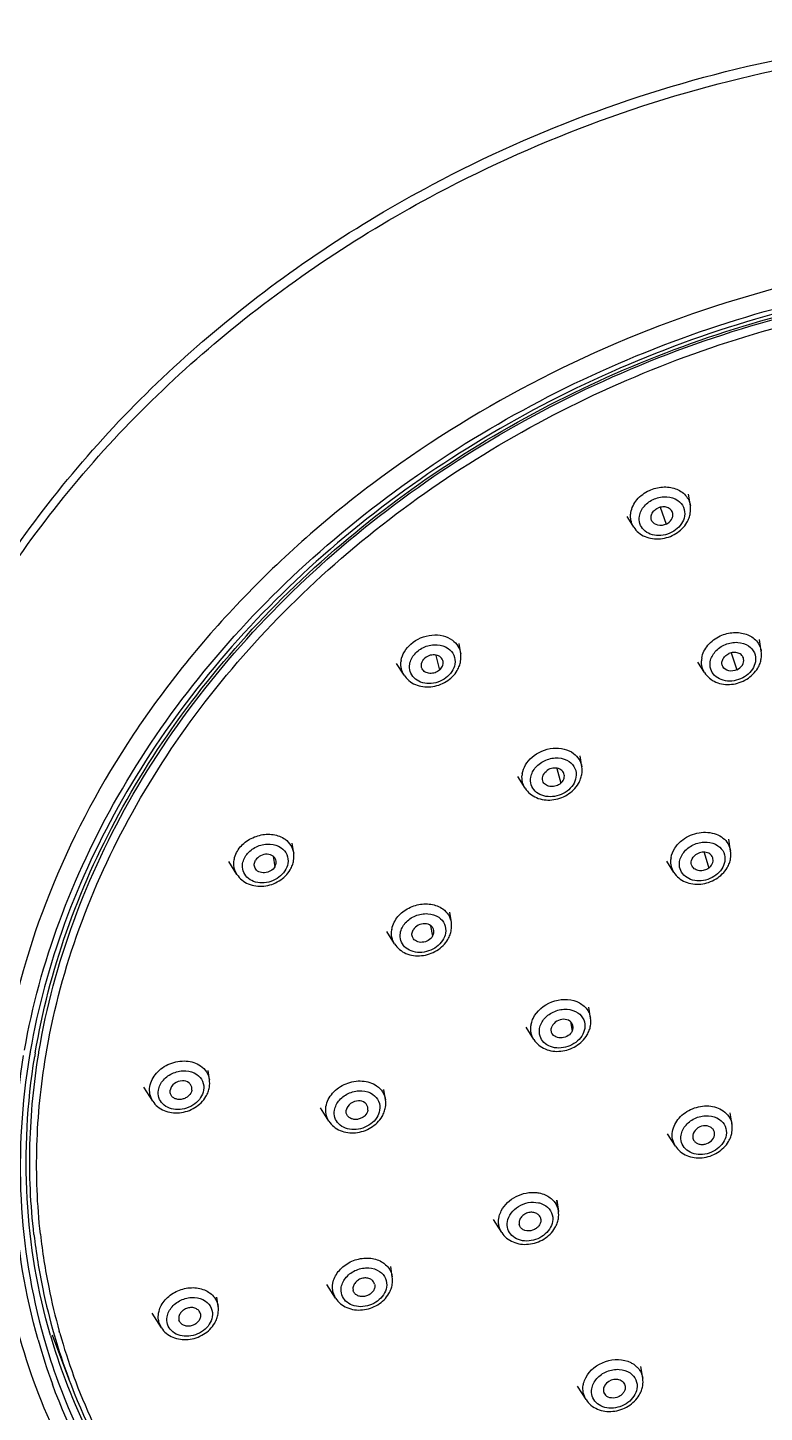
# Model space of a CAD drawing. Extents: x 11391 to 14551, y -233 to 2082.
# Drawn here: x 12435.5 to 12465.1, y 882.1 to 937.7 of the extents above; entities that cross this region are included whole.
import ezdxf

# ---------------------------------------------------------------- set-up
doc = ezdxf.new("R2010")
doc.units = 0
doc.header["$LTSCALE"] = 10
doc.header["$MEASUREMENT"] = 0
doc.layers.get('0').update_dxf_attribs({"linetype": 'CONTINUOUS'})

msp = doc.modelspace()

# ---------------------------------------------------------------- linework, layer by layer
at = {"color": 7, "linetype": 'Continuous'}
for p, q in [((12462.131, 918.498), (12462.06, 918.962)), ((12459.852, 917.64), (12459.585, 918.059)), ((12452.898, 912.551), (12452.834, 912.967)), ((12464.981, 912.648), (12464.907, 913.128)), ((12450.619, 911.693), (12450.321, 912.16)), ((12462.702, 911.79), (12462.43, 912.217)), ((12457.768, 908.001), (12457.699, 908.445)), ((12455.488, 907.144), (12455.192, 907.609)), ((12446.183, 904.538), (12446.123, 904.932)), ((12463.749, 904.619), (12463.675, 905.095)), ((12443.904, 903.681), (12443.57, 904.204)), ((12461.469, 903.761), (12461.179, 904.217)), ((12452.522, 901.742), (12452.457, 902.159)), ((12450.242, 900.884), (12449.922, 901.386)), ((12458.119, 897.901), (12458.05, 898.35)), ((12455.84, 897.043), (12455.524, 897.539)), ((12442.796, 895.427), (12442.739, 895.797)), ((12440.517, 894.569), (12440.158, 895.133)), ((12442.089, 895.008), (12442.09, 895.098)), ((12449.876, 894.623), (12449.813, 895.03)), ((12447.596, 893.765), (12447.256, 894.299)), ((12449.168, 894.204), (12449.169, 894.299)), ((12463.807, 893.62), (12463.733, 894.1)), ((12461.528, 892.762), (12461.215, 893.253)), ((12463.099, 893.201), (12463.097, 893.319)), ((12456.757, 890.589), (12456.827, 890.137)), ((12456.826, 890.144), (12456.758, 890.589)), ((12454.547, 889.286), (12454.212, 889.812)), ((12455.272, 889.542), (12455.246, 889.628)), ((12450.149, 887.505), (12450.086, 887.916)), ((12447.87, 886.647), (12447.515, 887.204)), ((12449.436, 887.214), (12449.442, 887.181)), ((12443.146, 886.315), (12443.088, 886.691)), ((12448.593, 886.907), (12448.575, 886.958)), ((12440.867, 885.457), (12440.493, 886.044)), ((12442.434, 886.024), (12442.44, 885.987)), ((12441.589, 885.722), (12441.572, 885.768)), ((12437.144, 883.409), (12436.483, 885.166)), ((12460.217, 883.426), (12460.144, 883.898)), ((12457.938, 882.569), (12457.591, 883.112)), ((12458.664, 882.824), (12458.721, 882.743))]:
    msp.add_line(p, q, dxfattribs=at)
at = {"color": 9, "linetype": 'Continuous'}
for p, q in [((12460.915, 918.435), (12461.152, 917.755)), ((12451.904, 912.481), (12452.048, 911.891)), ((12463.764, 912.584), (12464.002, 911.904)), ((12456.768, 907.934), (12456.918, 907.342)), ((12445.357, 904.409), (12445.428, 903.991)), ((12462.691, 904.564), (12462.869, 903.935)), ((12451.689, 901.616), (12451.766, 901.194)), ((12457.31, 897.764), (12457.38, 897.385)), ((12435.935, 896.501), (12435.943, 896.547)), ((12450.133, 887.583), (12450.149, 887.505)), ((12447.87, 886.647), (12447.769, 886.88)), ((12443.13, 886.394), (12443.146, 886.315)), ((12440.867, 885.457), (12440.766, 885.69)), ((12436.783, 885.235), (12436.762, 885.309)), ((12437.347, 883.5), (12437.338, 883.524))]:
    msp.add_line(p, q, dxfattribs=at)
at = {"color": 7, "linetype": 'Continuous'}
for centre, radius, start, end in [((12461.021, 918.399), 1.128, 329.4741, 339.948), ((12463.871, 912.549), 1.128, 329.4741, 339.948), ((12451.788, 912.452), 1.128, 329.4741, 339.948), ((12456.657, 907.903), 1.128, 329.4741, 339.948), ((12445.073, 904.44), 1.128, 329.4741, 339.948), ((12462.638, 904.52), 1.128, 329.4741, 339.948), ((12451.411, 901.643), 1.128, 329.4741, 339.948), ((12457.008, 897.802), 1.128, 329.4741, 339.948), ((12463.139, 891.957), 27.72, 170.5384, 170.8618), ((12441.686, 895.328), 1.128, 329.4741, 339.948), ((12448.765, 894.524), 1.128, 329.4741, 339.948), ((12462.697, 893.521), 1.128, 329.4741, 339.948), ((12455.716, 890.045), 1.128, 329.4741, 339.948), ((12449.038, 887.406), 1.128, 329.4741, 339.948), ((12442.036, 886.216), 1.128, 329.4741, 339.948), ((12459.689, 891.91), 24.244, 196.2118, 200.6186), ((12459.106, 883.328), 1.128, 329.4741, 339.948)]:
    msp.add_arc(centre, radius, start, end, dxfattribs=at)
at = {"color": 9, "linetype": 'Continuous'}
for centre, radius, start, end in [((12451.391, 912.13), 0.9, 170.5335, 174.2348), ((12463.469, 912.227), 0.894, 170.5221, 177.2991), ((12456.261, 907.58), 0.899, 170.533, 174.4322), ((12462.241, 904.198), 0.898, 170.5305, 175.1828), ((12451.02, 901.32), 0.904, 170.538, 171.6927), ((12456.617, 897.479), 0.905, 170.5372, 172.3208), ((12463.264, 891.781), 28.083, 170.193, 170.5383), ((12463.004, 893.497), 0.812, 8.6974, 11.8963), ((12460.273, 892.053), 24.695, 186.6278, 191.7458), ((12460.431, 891.924), 24.577, 186.3116, 191.3543), ((12460.021, 892), 24.437, 191.7461, 196.2076), ((12460.176, 891.873), 24.317, 191.3548, 195.6589), ((12459.719, 891.732), 24.753, 195.8522, 200.1788), ((12459.799, 891.762), 24.595, 195.8357, 200.1906), ((12459.838, 891.949), 24.247, 196.2115, 200.6217), ((12459.979, 891.818), 24.112, 195.8439, 200.1203), ((12459.373, 883.27), 0.864, 42.1274, 44.8946)]:
    msp.add_arc(centre, radius, start, end, dxfattribs=at)
at = {"color": 7, "linetype": 'Continuous'}
for points, knots in [([(12451.759, 931.407), (12456.005, 933.666), (12465.073, 936.988), (12477.009, 937.885), (12486.126, 936.489), (12492.442, 934.447), (12498.122, 931.45), (12501.422, 928.825), (12502.897, 927.388)], [0, 0, 0, 0, 0.264469, 0.52352, 0.648667, 0.7698, 0.88679, 1, 1, 1, 1]), ([(12428.81, 901.779), (12429.275, 904.757), (12431.11, 910.749), (12436.112, 918.917), (12443.091, 926.043), (12448.74, 929.802), (12451.759, 931.407)], [0, 0, 0, 0, 0.23338, 0.478659, 0.735227, 1, 1, 1, 1]), ([(12435.797, 896.514), (12436.071, 898.162), (12436.935, 901.471), (12439.067, 906.225), (12442.003, 910.739), (12446.94, 916.347), (12454.69, 922.144), (12465.49, 926.579), (12476.919, 928.194), (12486.265, 927.014), (12492.984, 924.538), (12497.448, 922.02), (12501.292, 918.873), (12503.401, 916.378), (12504.313, 915.061)], [0, 0, 0, 0, 0.057674, 0.11735, 0.179101, 0.242807, 0.374484, 0.50898, 0.641735, 0.768694, 0.829378, 0.887997, 0.94474, 1, 1, 1, 1]), ([(12460.586, 917.88), (12460.562, 917.922), (12460.538, 918.023), (12460.573, 918.178), (12460.674, 918.314), (12460.771, 918.379), (12460.824, 918.403)], [0, 0, 0, 0, 0.226144, 0.464498, 0.723865, 1, 1, 1, 1]), ([(12461.422, 918.192), (12461.412, 918.244), (12461.357, 918.349), (12461.203, 918.443), (12461.013, 918.464), (12460.885, 918.431), (12460.824, 918.403)], [0, 0, 0, 0, 0.223476, 0.462223, 0.723837, 1, 1, 1, 1]), ([(12459.852, 917.64), (12459.905, 917.557), (12460.041, 917.405), (12460.396, 917.192), (12460.943, 917.123), (12461.564, 917.333), (12461.885, 917.645), (12461.992, 917.826)], [0, 0, 0, 0, 0.118133, 0.23883, 0.488884, 0.747812, 1, 1, 1, 1]), ([(12461.152, 917.755), (12461.051, 917.709), (12460.832, 917.673), (12460.633, 917.797), (12460.586, 917.88)], [0, 0, 0, 0, 0.534585, 1, 1, 1, 1]), ([(12461.152, 917.755), (12461.239, 917.795), (12461.357, 917.891), (12461.429, 918.062), (12461.43, 918.151), (12461.422, 918.192)], [0, 0, 0, 0, 0.529047, 0.771812, 1, 1, 1, 1]), ([(12451.349, 911.942), (12451.332, 911.975), (12451.31, 912.049), (12451.324, 912.21), (12451.399, 912.318), (12451.461, 912.373)], [0, 0, 0, 0, 0.23406, 0.475127, 1, 1, 1, 1]), ([(12452.191, 912.232), (12452.18, 912.297), (12452.11, 912.427), (12451.903, 912.517), (12451.667, 912.502), (12451.522, 912.425), (12451.461, 912.373)], [0, 0, 0, 0, 0.220915, 0.461824, 0.72795, 1, 1, 1, 1]), ([(12452.048, 911.891), (12452.099, 911.935), (12452.179, 912.04), (12452.201, 912.173), (12452.191, 912.232)], [0, 0, 0, 0, 0.52555, 1, 1, 1, 1]), ([(12463.435, 912.03), (12463.412, 912.072), (12463.387, 912.173), (12463.423, 912.328), (12463.524, 912.464), (12463.621, 912.529), (12463.674, 912.553)], [0, 0, 0, 0, 0.226144, 0.464503, 0.723872, 1, 1, 1, 1]), ([(12464.272, 912.342), (12464.261, 912.395), (12464.206, 912.499), (12464.052, 912.592), (12463.862, 912.614), (12463.734, 912.581), (12463.674, 912.553)], [0, 0, 0, 0, 0.223699, 0.462239, 0.723855, 1, 1, 1, 1]), ([(12464.002, 911.904), (12464.089, 911.945), (12464.241, 912.064), (12464.289, 912.259), (12464.272, 912.342)], [0, 0, 0, 0, 0.533337, 1, 1, 1, 1]), ([(12450.619, 911.693), (12450.672, 911.61), (12450.808, 911.458), (12451.163, 911.245), (12451.71, 911.176), (12452.331, 911.386), (12452.652, 911.697), (12452.759, 911.879)], [0, 0, 0, 0, 0.118133, 0.23883, 0.488884, 0.747812, 1, 1, 1, 1]), ([(12452.048, 911.891), (12451.995, 911.845), (12451.869, 911.774), (12451.662, 911.746), (12451.468, 911.796), (12451.375, 911.89), (12451.349, 911.942)], [0, 0, 0, 0, 0.266984, 0.531583, 0.777705, 1, 1, 1, 1]), ([(12462.702, 911.79), (12462.755, 911.707), (12462.891, 911.555), (12463.246, 911.342), (12463.793, 911.273), (12464.414, 911.483), (12464.735, 911.794), (12464.842, 911.976)], [0, 0, 0, 0, 0.118133, 0.23883, 0.488884, 0.747812, 1, 1, 1, 1]), ([(12464.002, 911.904), (12463.901, 911.858), (12463.682, 911.823), (12463.483, 911.946), (12463.435, 912.03)], [0, 0, 0, 0, 0.534601, 1, 1, 1, 1]), ([(12456.219, 907.391), (12456.202, 907.425), (12456.18, 907.499), (12456.193, 907.66), (12456.268, 907.768), (12456.331, 907.823)], [0, 0, 0, 0, 0.234112, 0.475138, 1, 1, 1, 1]), ([(12457.06, 907.686), (12457.05, 907.75), (12456.977, 907.878), (12456.771, 907.968), (12456.536, 907.953), (12456.391, 907.876), (12456.331, 907.823)], [0, 0, 0, 0, 0.220738, 0.461709, 0.728132, 1, 1, 1, 1]), ([(12456.918, 907.342), (12456.969, 907.386), (12457.051, 907.491), (12457.07, 907.626), (12457.06, 907.686)], [0, 0, 0, 0, 0.525564, 1, 1, 1, 1]), ([(12455.488, 907.144), (12455.542, 907.06), (12455.677, 906.909), (12456.033, 906.696), (12456.58, 906.626), (12457.2, 906.836), (12457.522, 907.148), (12457.629, 907.33)], [0, 0, 0, 0, 0.118133, 0.23883, 0.488884, 0.747812, 1, 1, 1, 1]), ([(12456.918, 907.342), (12456.865, 907.295), (12456.739, 907.224), (12456.532, 907.197), (12456.339, 907.246), (12456.246, 907.339), (12456.219, 907.391)], [0, 0, 0, 0, 0.266897, 0.531462, 0.777647, 1, 1, 1, 1]), ([(12445.476, 904.216), (12445.471, 904.254), (12445.445, 904.329), (12445.334, 904.451), (12445.112, 904.518), (12444.843, 904.453), (12444.698, 904.325), (12444.652, 904.247)], [0, 0, 0, 0, 0.110421, 0.223692, 0.468998, 0.738584, 1, 1, 1, 1]), ([(12462.201, 904.006), (12462.183, 904.041), (12462.159, 904.122), (12462.179, 904.297), (12462.269, 904.41), (12462.341, 904.465)], [0, 0, 0, 0, 0.232691, 0.473128, 1, 1, 1, 1]), ([(12463.04, 904.307), (12463.029, 904.368), (12462.961, 904.49), (12462.768, 904.581), (12462.544, 904.576), (12462.403, 904.51), (12462.341, 904.465)], [0, 0, 0, 0, 0.221228, 0.461409, 0.726624, 1, 1, 1, 1]), ([(12443.904, 903.681), (12443.957, 903.597), (12444.093, 903.445), (12444.448, 903.233), (12444.995, 903.163), (12445.616, 903.373), (12445.937, 903.685), (12446.044, 903.867)], [0, 0, 0, 0, 0.118133, 0.23883, 0.488884, 0.747812, 1, 1, 1, 1]), ([(12444.63, 903.937), (12444.607, 903.983), (12444.587, 904.095), (12444.624, 904.2), (12444.652, 904.247)], [0, 0, 0, 0, 0.482901, 1, 1, 1, 1]), ([(12445.428, 903.991), (12445.387, 903.921), (12445.26, 903.803), (12445.02, 903.73), (12444.778, 903.762), (12444.661, 903.874), (12444.63, 903.937)], [0, 0, 0, 0, 0.257502, 0.525438, 0.776328, 1, 1, 1, 1]), ([(12445.428, 903.991), (12445.438, 904.009), (12445.472, 904.078), (12445.484, 904.16), (12445.476, 904.216)], [0, 0, 0, 0, 0.262289, 1, 1, 1, 1]), ([(12461.469, 903.761), (12461.522, 903.678), (12461.658, 903.526), (12462.014, 903.313), (12462.56, 903.244), (12463.181, 903.454), (12463.503, 903.765), (12463.61, 903.947)], [0, 0, 0, 0, 0.118133, 0.23883, 0.488884, 0.747812, 1, 1, 1, 1]), ([(12462.869, 903.935), (12462.816, 903.894), (12462.693, 903.834), (12462.495, 903.816), (12462.315, 903.869), (12462.227, 903.957), (12462.201, 904.006)], [0, 0, 0, 0, 0.268531, 0.532249, 0.777387, 1, 1, 1, 1]), ([(12462.869, 903.935), (12462.929, 903.98), (12463.028, 904.091), (12463.052, 904.241), (12463.04, 904.307)], [0, 0, 0, 0, 0.527966, 1, 1, 1, 1]), ([(12451.815, 901.424), (12451.809, 901.461), (12451.781, 901.535), (12451.67, 901.656), (12451.448, 901.721), (12451.18, 901.656), (12451.036, 901.528), (12450.99, 901.451)], [0, 0, 0, 0, 0.110487, 0.223672, 0.469411, 0.738979, 1, 1, 1, 1]), ([(12450.242, 900.884), (12450.295, 900.801), (12450.431, 900.649), (12450.787, 900.436), (12451.333, 900.367), (12451.954, 900.577), (12452.276, 900.888), (12452.383, 901.07)], [0, 0, 0, 0, 0.118133, 0.23883, 0.488884, 0.747812, 1, 1, 1, 1]), ([(12450.97, 901.138), (12450.946, 901.184), (12450.925, 901.296), (12450.962, 901.403), (12450.99, 901.451)], [0, 0, 0, 0, 0.482883, 1, 1, 1, 1]), ([(12451.766, 901.194), (12451.725, 901.125), (12451.599, 901.007), (12451.361, 900.933), (12451.119, 900.965), (12451.001, 901.075), (12450.97, 901.138)], [0, 0, 0, 0, 0.257331, 0.525146, 0.776179, 1, 1, 1, 1]), ([(12451.766, 901.194), (12451.777, 901.212), (12451.812, 901.283), (12451.824, 901.366), (12451.815, 901.424)], [0, 0, 0, 0, 0.263, 1, 1, 1, 1]), ([(12457.411, 897.586), (12457.405, 897.624), (12457.375, 897.701), (12457.256, 897.823), (12457.024, 897.882), (12456.751, 897.802), (12456.61, 897.661), (12456.571, 897.579)], [0, 0, 0, 0, 0.110576, 0.22426, 0.471948, 0.742232, 1, 1, 1, 1]), ([(12455.84, 897.043), (12455.893, 896.96), (12456.028, 896.808), (12456.384, 896.595), (12456.931, 896.526), (12457.551, 896.736), (12457.873, 897.048), (12457.98, 897.229)], [0, 0, 0, 0, 0.118133, 0.23883, 0.488884, 0.747812, 1, 1, 1, 1]), ([(12456.567, 897.295), (12456.546, 897.338), (12456.524, 897.437), (12456.549, 897.534), (12456.571, 897.579)], [0, 0, 0, 0, 0.486121, 1, 1, 1, 1]), ([(12457.38, 897.385), (12457.345, 897.311), (12457.222, 897.18), (12456.978, 897.093), (12456.727, 897.119), (12456.601, 897.231), (12456.567, 897.295)], [0, 0, 0, 0, 0.254234, 0.522632, 0.775372, 1, 1, 1, 1]), ([(12457.38, 897.385), (12457.388, 897.401), (12457.413, 897.465), (12457.42, 897.536), (12457.411, 897.586)], [0, 0, 0, 0, 0.26047, 1, 1, 1, 1]), ([(12436.409, 885.142), (12435.889, 886.93), (12435.254, 890.682), (12435.469, 894.478), (12435.771, 896.359)], [0, 0, 0, 0, 0.494191, 1, 1, 1, 1]), ([(12508.147, 896.355), (12507.841, 894.577), (12506.866, 891.012), (12504.441, 885.928), (12501.103, 881.154), (12495.521, 875.326), (12488.586, 870.704), (12480.882, 867.577), (12472.873, 865.529), (12464.635, 865.148), (12456.818, 866.579), (12451.439, 868.49), (12446.635, 871.204), (12442.543, 874.651), (12439.29, 878.736), (12437.742, 881.82), (12437.144, 883.409)], [0, 0, 0, 0, 0.058488, 0.119074, 0.181828, 0.24657, 0.380028, 0.44792, 0.515606, 0.647511, 0.711057, 0.772479, 0.831744, 0.889073, 0.944932, 1, 1, 1, 1]), ([(12441.24, 894.831), (12441.221, 894.871), (12441.209, 894.933), (12441.215, 894.993), (12441.217, 895.008)], [0, 0, 0, 0, 0.744258, 1, 1, 1, 1]), ([(12441.712, 895.382), (12441.598, 895.382), (12441.375, 895.309), (12441.235, 895.111), (12441.217, 895.008)], [0, 0, 0, 0, 0.521694, 1, 1, 1, 1]), ([(12442.089, 895.008), (12442.074, 894.921), (12441.995, 894.794), (12441.84, 894.689), (12441.701, 894.639), (12441.556, 894.627), (12441.421, 894.659), (12441.308, 894.725), (12441.257, 894.794), (12441.24, 894.831)], [0, 0, 0, 0, 0.242792, 0.376418, 0.512649, 0.645484, 0.771458, 0.888996, 1, 1, 1, 1]), ([(12442.09, 895.098), (12442.085, 895.138), (12442.059, 895.217), (12441.94, 895.346), (12441.802, 895.383), (12441.712, 895.382)], [0, 0, 0, 0, 0.235437, 0.475539, 1, 1, 1, 1]), ([(12440.517, 894.569), (12440.57, 894.486), (12440.706, 894.334), (12441.061, 894.121), (12441.608, 894.052), (12442.229, 894.262), (12442.55, 894.573), (12442.657, 894.755)], [0, 0, 0, 0, 0.118133, 0.23883, 0.488884, 0.747812, 1, 1, 1, 1]), ([(12448.795, 894.579), (12448.68, 894.579), (12448.456, 894.507), (12448.314, 894.308), (12448.297, 894.204)], [0, 0, 0, 0, 0.521627, 1, 1, 1, 1]), ([(12449.169, 894.299), (12449.164, 894.338), (12449.136, 894.416), (12449.019, 894.542), (12448.883, 894.579), (12448.795, 894.579)], [0, 0, 0, 0, 0.2351, 0.475284, 1, 1, 1, 1]), ([(12447.596, 893.765), (12447.649, 893.682), (12447.785, 893.53), (12448.141, 893.318), (12448.688, 893.248), (12449.308, 893.458), (12449.63, 893.77), (12449.737, 893.952)], [0, 0, 0, 0, 0.118133, 0.23883, 0.488884, 0.747812, 1, 1, 1, 1]), ([(12448.321, 894.024), (12448.301, 894.065), (12448.288, 894.128), (12448.294, 894.189), (12448.297, 894.204)], [0, 0, 0, 0, 0.744163, 1, 1, 1, 1]), ([(12449.168, 894.204), (12449.154, 894.118), (12449.075, 893.991), (12448.921, 893.887), (12448.783, 893.836), (12448.639, 893.823), (12448.504, 893.854), (12448.391, 893.92), (12448.338, 893.987), (12448.321, 894.024)], [0, 0, 0, 0, 0.242619, 0.376123, 0.512283, 0.645156, 0.771235, 0.888934, 1, 1, 1, 1]), ([(12463.097, 893.319), (12463.088, 893.36), (12463.05, 893.442), (12462.905, 893.563), (12462.644, 893.598), (12462.362, 893.475), (12462.243, 893.294), (12462.228, 893.201)], [0, 0, 0, 0, 0.111342, 0.227199, 0.48175, 0.753059, 1, 1, 1, 1]), ([(12461.528, 892.762), (12461.581, 892.679), (12461.717, 892.527), (12462.072, 892.314), (12462.619, 892.245), (12463.24, 892.455), (12463.561, 892.767), (12463.668, 892.948)], [0, 0, 0, 0, 0.118133, 0.23883, 0.488884, 0.747812, 1, 1, 1, 1]), ([(12462.228, 893.201), (12462.225, 893.184), (12462.219, 893.117), (12462.236, 893.047), (12462.261, 893.003)], [0, 0, 0, 0, 0.256348, 1, 1, 1, 1]), ([(12462.261, 893.003), (12462.28, 892.969), (12462.335, 892.905), (12462.449, 892.844), (12462.584, 892.82), (12462.772, 892.84), (12462.984, 892.949), (12463.085, 893.116), (12463.099, 893.201)], [0, 0, 0, 0, 0.111698, 0.230332, 0.357335, 0.490812, 0.757693, 1, 1, 1, 1]), ([(12456.12, 889.822), (12456.113, 889.869), (12456.075, 889.962), (12455.956, 890.061), (12455.799, 890.107), (12455.627, 890.095), (12455.464, 890.031), (12455.332, 889.922), (12455.25, 889.782), (12455.239, 889.677), (12455.246, 889.628)], [0, 0, 0, 0, 0.11131, 0.227318, 0.353214, 0.487993, 0.625996, 0.760035, 0.884809, 1, 1, 1, 1]), ([(12454.547, 889.286), (12454.6, 889.203), (12454.736, 889.051), (12455.091, 888.839), (12455.638, 888.769), (12456.259, 888.979), (12456.58, 889.291), (12456.687, 889.472)], [0, 0, 0, 0, 0.118133, 0.23883, 0.488884, 0.747812, 1, 1, 1, 1]), ([(12456.12, 889.822), (12456.126, 889.778), (12456.118, 889.682), (12456.049, 889.551), (12455.935, 889.444), (12455.748, 889.347), (12455.528, 889.34), (12455.351, 889.429), (12455.291, 889.503), (12455.272, 889.542)], [0, 0, 0, 0, 0.114084, 0.236881, 0.368525, 0.505406, 0.767358, 0.887399, 1, 1, 1, 1]), ([(12449.436, 887.214), (12449.424, 887.26), (12449.376, 887.349), (12449.246, 887.437), (12449.084, 887.47), (12448.912, 887.446), (12448.754, 887.371), (12448.632, 887.253), (12448.563, 887.109), (12448.563, 887.004), (12448.575, 886.958)], [0, 0, 0, 0, 0.111648, 0.229628, 0.357794, 0.493879, 0.631612, 0.763919, 0.886361, 1, 1, 1, 1]), ([(12449.443, 887.181), (12449.449, 887.136), (12449.44, 887.04), (12449.37, 886.909), (12449.255, 886.803), (12449.111, 886.729), (12448.952, 886.705), (12448.8, 886.725), (12448.671, 886.792), (12448.612, 886.867), (12448.593, 886.907)], [0, 0, 0, 0, 0.114024, 0.236523, 0.368059, 0.504368, 0.639566, 0.768472, 0.88789, 1, 1, 1, 1]), ([(12447.87, 886.647), (12447.923, 886.564), (12448.059, 886.412), (12448.414, 886.199), (12448.961, 886.13), (12449.582, 886.34), (12449.903, 886.651), (12450.01, 886.833)], [0, 0, 0, 0, 0.118133, 0.23883, 0.488884, 0.747812, 1, 1, 1, 1]), ([(12442.434, 886.024), (12442.422, 886.07), (12442.372, 886.159), (12442.243, 886.248), (12442.081, 886.279), (12441.909, 886.257), (12441.752, 886.181), (12441.629, 886.064), (12441.561, 885.919), (12441.56, 885.815), (12441.572, 885.768)], [0, 0, 0, 0, 0.111676, 0.229616, 0.357835, 0.493904, 0.631621, 0.763988, 0.886347, 1, 1, 1, 1]), ([(12442.441, 885.987), (12442.446, 885.942), (12442.436, 885.846), (12442.364, 885.715), (12442.248, 885.61), (12442.103, 885.538), (12441.944, 885.515), (12441.792, 885.537), (12441.664, 885.606), (12441.607, 885.681), (12441.588, 885.722)], [0, 0, 0, 0, 0.114272, 0.237085, 0.368884, 0.505234, 0.64032, 0.768931, 0.888052, 1, 1, 1, 1]), ([(12505.578, 885.985), (12500.732, 877.541), (12484.131, 864.456), (12463.022, 863.349), (12453.811, 866.504)], [0, 0, 0, 0, 0.5, 1, 1, 1, 1]), ([(12440.867, 885.457), (12440.92, 885.374), (12441.056, 885.222), (12441.411, 885.01), (12441.958, 884.94), (12442.579, 885.15), (12442.9, 885.462), (12443.007, 885.644)], [0, 0, 0, 0, 0.118133, 0.23883, 0.488884, 0.747812, 1, 1, 1, 1]), ([(12459.426, 883.272), (12459.381, 883.317), (12459.256, 883.383), (12458.979, 883.391), (12458.772, 883.269), (12458.696, 883.152)], [0, 0, 0, 0, 0.232357, 0.488444, 1, 1, 1, 1]), ([(12457.938, 882.569), (12457.991, 882.485), (12458.127, 882.333), (12458.482, 882.121), (12459.029, 882.051), (12459.649, 882.261), (12459.971, 882.573), (12460.078, 882.755)], [0, 0, 0, 0, 0.118133, 0.23883, 0.488884, 0.747812, 1, 1, 1, 1]), ([(12458.696, 883.152), (12458.663, 883.102), (12458.619, 882.992), (12458.639, 882.873), (12458.663, 882.823)], [0, 0, 0, 0, 0.518481, 1, 1, 1, 1]), ([(12459.509, 883.109), (12459.516, 883.069), (12459.511, 882.983), (12459.457, 882.862), (12459.365, 882.756), (12459.201, 882.654), (12458.966, 882.607), (12458.782, 882.682), (12458.721, 882.743)], [0, 0, 0, 0, 0.112557, 0.232817, 0.361203, 0.495556, 0.761663, 1, 1, 1, 1])]:
    msp.add_open_spline(points, degree=3, knots=knots, dxfattribs=at)
at = {"color": 9, "linetype": 'Continuous'}
for points, knots in [([(12451.954, 931.057), (12456.182, 933.297), (12465.201, 936.597), (12477.065, 937.513), (12486.127, 936.163), (12492.4, 934.172), (12498.042, 931.246), (12501.328, 928.679), (12502.797, 927.273)], [0, 0, 0, 0, 0.26505, 0.524518, 0.649712, 0.770722, 0.887374, 1, 1, 1, 1]), ([(12428.986, 901.773), (12429.476, 904.713), (12431.348, 910.63), (12436.362, 918.695), (12443.326, 925.742), (12448.95, 929.465), (12451.954, 931.057)], [0, 0, 0, 0, 0.23262, 0.477775, 0.734661, 1, 1, 1, 1]), ([(12509.455, 896.624), (12509.799, 898.691), (12510.033, 902.871), (12508.901, 909.007), (12506.323, 914.664), (12502.408, 919.603), (12497.327, 923.631), (12491.291, 926.602), (12484.536, 928.415), (12477.32, 929.015), (12469.909, 928.381), (12460.178, 925.943), (12451.155, 921.249), (12443.791, 914.71), (12439.367, 909.139), (12436.186, 903.078), (12434.954, 898.768), (12434.597, 896.623)], [0, 0, 0, 0, 0.057279, 0.113229, 0.168926, 0.225491, 0.283876, 0.344681, 0.408101, 0.473925, 0.541618, 0.610414, 0.747275, 0.814026, 0.878586, 0.940574, 1, 1, 1, 1]), ([(12435.366, 896.622), (12435.673, 898.38), (12436.639, 901.907), (12439.016, 906.946), (12442.278, 911.696), (12447.735, 917.53), (12456.234, 923.402), (12467.924, 927.558), (12480.07, 928.515), (12489.755, 926.473), (12496.463, 923.173), (12500.772, 920.007), (12504.311, 916.195), (12506.101, 913.269), (12506.828, 911.75)], [0, 0, 0, 0, 0.058256, 0.118591, 0.181072, 0.245532, 0.378538, 0.513692, 0.646024, 0.771485, 0.831227, 0.888946, 0.945009, 1, 1, 1, 1]), ([(12506.619, 911.625), (12505.897, 913.137), (12504.119, 916.048), (12500.603, 919.843), (12496.319, 922.994), (12489.649, 926.278), (12480.015, 928.31), (12467.935, 927.356), (12456.31, 923.217), (12447.862, 917.37), (12442.44, 911.563), (12439.203, 906.835), (12436.848, 901.821), (12435.894, 898.313), (12435.592, 896.564)], [0, 0, 0, 0, 0.054994, 0.111057, 0.168777, 0.228521, 0.353993, 0.486343, 0.621509, 0.754513, 0.818966, 0.881436, 0.941758, 1, 1, 1, 1]), ([(12436.217, 896.386), (12436.489, 898.019), (12437.343, 901.295), (12439.45, 906), (12442.351, 910.466), (12447.225, 916.012), (12454.876, 921.747), (12465.54, 926.141), (12476.832, 927.752), (12486.074, 926.601), (12492.728, 924.167), (12497.156, 921.684), (12500.977, 918.578), (12503.079, 916.112), (12503.988, 914.81)], [0, 0, 0, 0, 0.057753, 0.117461, 0.179204, 0.242865, 0.374388, 0.508704, 0.641328, 0.768271, 0.829003, 0.887713, 0.944583, 1, 1, 1, 1]), ([(12435.943, 896.547), (12436.241, 898.334), (12437.206, 901.923), (12439.632, 907.042), (12442.986, 911.853), (12448.613, 917.728), (12457.363, 923.547), (12465.418, 926.173), (12469.558, 926.912)], [0, 0, 0, 0, 0.113224, 0.230632, 0.352357, 0.478035, 0.737269, 1, 1, 1, 1]), ([(12459.737, 918.225), (12459.769, 918.412), (12459.96, 918.787), (12460.294, 919.028), (12460.484, 919.115)], [0, 0, 0, 0, 0.476488, 1, 1, 1, 1]), ([(12460.081, 918.079), (12460.105, 918.228), (12460.222, 918.448), (12460.462, 918.66), (12460.758, 918.821), (12461.17, 918.897), (12461.495, 918.8), (12461.622, 918.713)], [0, 0, 0, 0, 0.236328, 0.365273, 0.497999, 0.759832, 1, 1, 1, 1]), ([(12460.484, 919.115), (12460.65, 919.191), (12461.002, 919.283), (12461.366, 919.24), (12461.529, 919.182)], [0, 0, 0, 0, 0.513405, 1, 1, 1, 1]), ([(12461.529, 919.182), (12461.683, 919.127), (12461.964, 918.952), (12462.108, 918.649), (12462.131, 918.498)], [0, 0, 0, 0, 0.515749, 1, 1, 1, 1]), ([(12461.622, 918.713), (12461.722, 918.645), (12461.89, 918.452), (12461.915, 918.197), (12461.895, 918.079)], [0, 0, 0, 0, 0.50219, 1, 1, 1, 1]), ([(12459.74, 917.922), (12459.726, 917.996), (12459.721, 918.099), (12459.733, 918.2), (12459.737, 918.225)], [0, 0, 0, 0, 0.745899, 1, 1, 1, 1]), ([(12461.895, 918.079), (12461.878, 917.973), (12461.789, 917.76), (12461.545, 917.508), (12461.222, 917.34), (12460.865, 917.279), (12460.522, 917.334), (12460.242, 917.505), (12460.075, 917.773), (12460.064, 917.981), (12460.081, 918.079)], [0, 0, 0, 0, 0.121325, 0.252683, 0.390147, 0.526781, 0.656059, 0.775097, 0.887031, 1, 1, 1, 1]), ([(12450.894, 912.939), (12451.125, 913.141), (12451.581, 913.333), (12452.181, 913.296), (12452.452, 913.176), (12452.564, 913.093)], [0, 0, 0, 0, 0.515863, 0.767143, 1, 1, 1, 1]), ([(12462.587, 912.375), (12462.618, 912.562), (12462.81, 912.936), (12463.144, 913.178), (12463.333, 913.265)], [0, 0, 0, 0, 0.476488, 1, 1, 1, 1]), ([(12463.333, 913.265), (12463.499, 913.341), (12463.852, 913.433), (12464.216, 913.39), (12464.379, 913.332)], [0, 0, 0, 0, 0.513405, 1, 1, 1, 1]), ([(12464.379, 913.332), (12464.532, 913.277), (12464.814, 913.102), (12464.958, 912.799), (12464.981, 912.648)], [0, 0, 0, 0, 0.515749, 1, 1, 1, 1]), ([(12450.504, 912.278), (12450.525, 912.401), (12450.621, 912.65), (12450.793, 912.85), (12450.894, 912.939)], [0, 0, 0, 0, 0.481816, 1, 1, 1, 1]), ([(12450.847, 912.132), (12450.872, 912.281), (12450.989, 912.501), (12451.229, 912.712), (12451.525, 912.874), (12451.937, 912.95), (12452.262, 912.853), (12452.389, 912.766)], [0, 0, 0, 0, 0.236327, 0.365272, 0.497996, 0.759829, 1, 1, 1, 1]), ([(12452.389, 912.766), (12452.488, 912.698), (12452.657, 912.505), (12452.682, 912.25), (12452.662, 912.132)], [0, 0, 0, 0, 0.50219, 1, 1, 1, 1]), ([(12452.564, 913.093), (12452.652, 913.028), (12452.805, 912.866), (12452.882, 912.657), (12452.898, 912.551)], [0, 0, 0, 0, 0.506369, 1, 1, 1, 1]), ([(12462.93, 912.229), (12462.955, 912.378), (12463.072, 912.598), (12463.312, 912.809), (12463.608, 912.971), (12464.02, 913.047), (12464.345, 912.95), (12464.472, 912.863)], [0, 0, 0, 0, 0.236327, 0.365272, 0.497996, 0.759829, 1, 1, 1, 1]), ([(12464.472, 912.863), (12464.571, 912.795), (12464.74, 912.602), (12464.765, 912.347), (12464.745, 912.229)], [0, 0, 0, 0, 0.50219, 1, 1, 1, 1]), ([(12450.619, 911.693), (12450.57, 911.77), (12450.497, 911.942), (12450.487, 912.128), (12450.496, 912.22)], [0, 0, 0, 0, 0.496029, 1, 1, 1, 1]), ([(12462.702, 911.79), (12462.657, 911.86), (12462.589, 912.016), (12462.572, 912.185), (12462.576, 912.27)], [0, 0, 0, 0, 0.497004, 1, 1, 1, 1]), ([(12464.745, 912.229), (12464.728, 912.123), (12464.639, 911.91), (12464.395, 911.658), (12464.072, 911.49), (12463.715, 911.429), (12463.372, 911.484), (12463.092, 911.655), (12462.925, 911.923), (12462.914, 912.13), (12462.93, 912.229)], [0, 0, 0, 0, 0.121325, 0.252677, 0.39014, 0.526788, 0.656071, 0.775106, 0.887034, 1, 1, 1, 1]), ([(12452.662, 912.132), (12452.645, 912.026), (12452.556, 911.813), (12452.311, 911.561), (12451.989, 911.393), (12451.632, 911.332), (12451.289, 911.387), (12451.009, 911.558), (12450.842, 911.826), (12450.831, 912.033), (12450.847, 912.132)], [0, 0, 0, 0, 0.121325, 0.252677, 0.39014, 0.526788, 0.656071, 0.775106, 0.887034, 1, 1, 1, 1]), ([(12455.374, 907.728), (12455.394, 907.852), (12455.49, 908.1), (12455.662, 908.301), (12455.764, 908.389)], [0, 0, 0, 0, 0.481816, 1, 1, 1, 1]), ([(12455.717, 907.582), (12455.742, 907.731), (12455.858, 907.951), (12456.098, 908.163), (12456.395, 908.325), (12456.807, 908.401), (12457.132, 908.304), (12457.258, 908.217)], [0, 0, 0, 0, 0.236327, 0.365272, 0.497996, 0.759829, 1, 1, 1, 1]), ([(12455.764, 908.389), (12455.994, 908.591), (12456.45, 908.784), (12457.051, 908.747), (12457.322, 908.626), (12457.433, 908.544)], [0, 0, 0, 0, 0.515863, 0.767143, 1, 1, 1, 1]), ([(12457.433, 908.544), (12457.521, 908.479), (12457.674, 908.317), (12457.751, 908.107), (12457.768, 908.001)], [0, 0, 0, 0, 0.506369, 1, 1, 1, 1]), ([(12457.258, 908.217), (12457.358, 908.148), (12457.526, 907.956), (12457.551, 907.7), (12457.532, 907.582)], [0, 0, 0, 0, 0.50219, 1, 1, 1, 1]), ([(12455.488, 907.144), (12455.44, 907.22), (12455.367, 907.391), (12455.357, 907.576), (12455.366, 907.668)], [0, 0, 0, 0, 0.496094, 1, 1, 1, 1]), ([(12457.532, 907.582), (12457.514, 907.477), (12457.425, 907.264), (12457.181, 907.012), (12456.858, 906.844), (12456.501, 906.782), (12456.159, 906.838), (12455.878, 907.009), (12455.711, 907.277), (12455.701, 907.484), (12455.717, 907.582)], [0, 0, 0, 0, 0.121325, 0.252677, 0.39014, 0.526788, 0.656071, 0.775106, 0.887034, 1, 1, 1, 1]), ([(12443.92, 904.617), (12444.012, 904.772), (12444.277, 905.048), (12444.793, 905.283), (12445.35, 905.318), (12445.698, 905.189), (12445.836, 905.09)], [0, 0, 0, 0, 0.248748, 0.510033, 0.765342, 1, 1, 1, 1]), ([(12444.132, 904.119), (12444.157, 904.268), (12444.274, 904.488), (12444.514, 904.7), (12444.81, 904.862), (12445.222, 904.938), (12445.547, 904.841), (12445.674, 904.754)], [0, 0, 0, 0, 0.236327, 0.365272, 0.497996, 0.759829, 1, 1, 1, 1]), ([(12445.836, 905.09), (12445.928, 905.024), (12446.087, 904.861), (12446.166, 904.646), (12446.183, 904.538)], [0, 0, 0, 0, 0.506785, 1, 1, 1, 1]), ([(12461.355, 904.346), (12461.378, 904.485), (12461.495, 904.765), (12461.704, 904.981), (12461.826, 905.073)], [0, 0, 0, 0, 0.480068, 1, 1, 1, 1]), ([(12461.698, 904.2), (12461.723, 904.349), (12461.839, 904.569), (12462.079, 904.78), (12462.375, 904.942), (12462.788, 905.018), (12463.113, 904.921), (12463.239, 904.834)], [0, 0, 0, 0, 0.236327, 0.365272, 0.497996, 0.759829, 1, 1, 1, 1]), ([(12461.826, 905.073), (12462.017, 905.216), (12462.463, 905.408), (12462.953, 905.376), (12463.166, 905.296)], [0, 0, 0, 0, 0.511807, 1, 1, 1, 1]), ([(12463.166, 905.296), (12463.265, 905.258), (12463.447, 905.158), (12463.588, 905.002), (12463.64, 904.917)], [0, 0, 0, 0, 0.513776, 1, 1, 1, 1]), ([(12443.789, 904.265), (12443.794, 904.295), (12443.821, 904.418), (12443.872, 904.535), (12443.92, 904.617)], [0, 0, 0, 0, 0.243637, 1, 1, 1, 1]), ([(12445.674, 904.754), (12445.773, 904.685), (12445.942, 904.493), (12445.967, 904.237), (12445.947, 904.119)], [0, 0, 0, 0, 0.50219, 1, 1, 1, 1]), ([(12463.239, 904.834), (12463.339, 904.766), (12463.507, 904.573), (12463.532, 904.318), (12463.513, 904.2)], [0, 0, 0, 0, 0.50219, 1, 1, 1, 1]), ([(12443.904, 903.681), (12443.85, 903.765), (12443.773, 903.957), (12443.772, 904.165), (12443.789, 904.265)], [0, 0, 0, 0, 0.494795, 1, 1, 1, 1]), ([(12445.947, 904.119), (12445.93, 904.014), (12445.841, 903.801), (12445.596, 903.549), (12445.274, 903.381), (12444.917, 903.319), (12444.574, 903.375), (12444.294, 903.545), (12444.127, 903.813), (12444.116, 904.021), (12444.132, 904.119)], [0, 0, 0, 0, 0.121325, 0.252677, 0.39014, 0.526788, 0.656071, 0.775106, 0.887034, 1, 1, 1, 1]), ([(12461.469, 903.761), (12461.422, 903.836), (12461.35, 904.003), (12461.338, 904.184), (12461.346, 904.273)], [0, 0, 0, 0, 0.496339, 1, 1, 1, 1]), ([(12463.513, 904.2), (12463.495, 904.094), (12463.406, 903.881), (12463.162, 903.629), (12462.839, 903.461), (12462.482, 903.4), (12462.139, 903.455), (12461.859, 903.626), (12461.692, 903.894), (12461.681, 904.101), (12461.698, 904.2)], [0, 0, 0, 0, 0.121325, 0.252677, 0.39014, 0.526788, 0.656071, 0.775106, 0.887034, 1, 1, 1, 1]), ([(12450.258, 901.82), (12450.35, 901.976), (12450.615, 902.252), (12451.132, 902.486), (12451.688, 902.521), (12452.036, 902.392), (12452.175, 902.293)], [0, 0, 0, 0, 0.248748, 0.510033, 0.765342, 1, 1, 1, 1]), ([(12452.175, 902.293), (12452.266, 902.228), (12452.425, 902.064), (12452.505, 901.85), (12452.521, 901.742)], [0, 0, 0, 0, 0.506785, 1, 1, 1, 1]), ([(12450.128, 901.469), (12450.133, 901.499), (12450.159, 901.621), (12450.21, 901.738), (12450.258, 901.82)], [0, 0, 0, 0, 0.243637, 1, 1, 1, 1]), ([(12450.471, 901.323), (12450.496, 901.472), (12450.612, 901.692), (12450.852, 901.903), (12451.148, 902.065), (12451.561, 902.141), (12451.886, 902.044), (12452.012, 901.957)], [0, 0, 0, 0, 0.236327, 0.365272, 0.497996, 0.759829, 1, 1, 1, 1]), ([(12452.012, 901.957), (12452.112, 901.889), (12452.28, 901.696), (12452.305, 901.441), (12452.286, 901.323)], [0, 0, 0, 0, 0.50219, 1, 1, 1, 1]), ([(12450.242, 900.884), (12450.19, 900.966), (12450.114, 901.152), (12450.111, 901.353), (12450.125, 901.451)], [0, 0, 0, 0, 0.495189, 1, 1, 1, 1]), ([(12452.286, 901.323), (12452.268, 901.217), (12452.179, 901.004), (12451.935, 900.752), (12451.612, 900.584), (12451.255, 900.523), (12450.912, 900.578), (12450.632, 900.749), (12450.465, 901.017), (12450.454, 901.224), (12450.471, 901.323)], [0, 0, 0, 0, 0.121325, 0.252677, 0.39014, 0.526788, 0.656071, 0.775106, 0.887034, 1, 1, 1, 1]), ([(12455.81, 897.894), (12455.954, 898.195), (12456.518, 898.668), (12457.254, 898.694), (12457.563, 898.567)], [0, 0, 0, 0, 0.499416, 1, 1, 1, 1]), ([(12456.068, 897.482), (12456.093, 897.631), (12456.21, 897.851), (12456.45, 898.062), (12456.746, 898.224), (12457.158, 898.3), (12457.483, 898.203), (12457.609, 898.116)], [0, 0, 0, 0, 0.236327, 0.365272, 0.497996, 0.759829, 1, 1, 1, 1]), ([(12457.563, 898.567), (12457.706, 898.509), (12457.965, 898.333), (12458.097, 898.045), (12458.119, 897.901)], [0, 0, 0, 0, 0.51413, 1, 1, 1, 1]), ([(12455.725, 897.628), (12455.729, 897.65), (12455.747, 897.742), (12455.78, 897.83), (12455.81, 897.894)], [0, 0, 0, 0, 0.245217, 1, 1, 1, 1]), ([(12457.609, 898.116), (12457.709, 898.048), (12457.877, 897.855), (12457.902, 897.6), (12457.883, 897.482)], [0, 0, 0, 0, 0.50219, 1, 1, 1, 1]), ([(12455.84, 897.043), (12455.788, 897.124), (12455.713, 897.307), (12455.708, 897.504), (12455.721, 897.6)], [0, 0, 0, 0, 0.495379, 1, 1, 1, 1]), ([(12457.883, 897.482), (12457.865, 897.376), (12457.776, 897.163), (12457.532, 896.911), (12457.209, 896.743), (12456.852, 896.682), (12456.51, 896.737), (12456.23, 896.908), (12456.062, 897.176), (12456.052, 897.384), (12456.068, 897.482)], [0, 0, 0, 0, 0.121325, 0.252677, 0.39014, 0.526788, 0.656071, 0.775106, 0.887034, 1, 1, 1, 1]), ([(12434.596, 896.621), (12434.33, 895.023), (12434.07, 891.806), (12434.549, 887.027), (12435.893, 882.462), (12438.072, 878.226), (12441.031, 874.419), (12444.698, 871.127), (12448.982, 868.427), (12452.135, 867.079), (12453.775, 866.516)], [0, 0, 0, 0, 0.124786, 0.246991, 0.367904, 0.488989, 0.611669, 0.737186, 0.86646, 1, 1, 1, 1]), ([(12435.907, 884.97), (12435.389, 886.794), (12434.767, 890.619), (12435.008, 894.482), (12435.327, 896.397)], [0, 0, 0, 0, 0.494216, 1, 1, 1, 1]), ([(12435.563, 896.397), (12435.247, 894.496), (12435.007, 890.66), (12435.624, 886.862), (12436.138, 885.05)], [0, 0, 0, 0, 0.505781, 1, 1, 1, 1]), ([(12435.743, 889.202), (12435.603, 890.403), (12435.498, 892.85), (12435.735, 895.287), (12435.935, 896.501)], [0, 0, 0, 0, 0.495536, 1, 1, 1, 1]), ([(12436.003, 889.222), (12435.872, 890.401), (12435.779, 892.803), (12436.018, 895.195), (12436.217, 896.386)], [0, 0, 0, 0, 0.49557, 1, 1, 1, 1]), ([(12440.402, 895.154), (12440.418, 895.25), (12440.484, 895.445), (12440.662, 895.704), (12440.908, 895.921), (12441.299, 896.133), (12441.844, 896.232), (12442.273, 896.101), (12442.439, 895.985)], [0, 0, 0, 0, 0.115553, 0.238161, 0.366902, 0.499402, 0.760616, 1, 1, 1, 1]), ([(12440.746, 895.008), (12440.77, 895.157), (12440.887, 895.377), (12441.127, 895.588), (12441.423, 895.75), (12441.835, 895.826), (12442.16, 895.729), (12442.287, 895.642)], [0, 0, 0, 0, 0.236327, 0.365272, 0.497996, 0.759829, 1, 1, 1, 1]), ([(12442.287, 895.642), (12442.386, 895.574), (12442.555, 895.381), (12442.58, 895.126), (12442.56, 895.008)], [0, 0, 0, 0, 0.50219, 1, 1, 1, 1]), ([(12442.439, 895.985), (12442.533, 895.92), (12442.697, 895.755), (12442.779, 895.537), (12442.796, 895.427)], [0, 0, 0, 0, 0.507125, 1, 1, 1, 1]), ([(12440.517, 894.569), (12440.463, 894.653), (12440.386, 894.846), (12440.386, 895.053), (12440.402, 895.154)], [0, 0, 0, 0, 0.494805, 1, 1, 1, 1]), ([(12442.56, 895.008), (12442.543, 894.902), (12442.454, 894.689), (12442.21, 894.437), (12441.887, 894.269), (12441.53, 894.208), (12441.187, 894.263), (12440.907, 894.434), (12440.74, 894.702), (12440.729, 894.909), (12440.746, 895.008)], [0, 0, 0, 0, 0.121325, 0.252677, 0.39014, 0.526788, 0.656071, 0.775106, 0.887034, 1, 1, 1, 1]), ([(12447.482, 894.35), (12447.498, 894.447), (12447.563, 894.641), (12447.741, 894.9), (12447.987, 895.117), (12448.379, 895.33), (12448.924, 895.429), (12449.352, 895.298), (12449.519, 895.182)], [0, 0, 0, 0, 0.115553, 0.238161, 0.366902, 0.499402, 0.760616, 1, 1, 1, 1]), ([(12447.825, 894.204), (12447.85, 894.353), (12447.966, 894.573), (12448.206, 894.785), (12448.502, 894.946), (12448.915, 895.022), (12449.24, 894.925), (12449.366, 894.839)], [0, 0, 0, 0, 0.236327, 0.365272, 0.497996, 0.759829, 1, 1, 1, 1]), ([(12449.519, 895.182), (12449.613, 895.116), (12449.777, 894.952), (12449.859, 894.733), (12449.876, 894.623)], [0, 0, 0, 0, 0.507125, 1, 1, 1, 1]), ([(12447.596, 893.765), (12447.543, 893.85), (12447.465, 894.042), (12447.465, 894.249), (12447.482, 894.35)], [0, 0, 0, 0, 0.494805, 1, 1, 1, 1]), ([(12449.366, 894.839), (12449.466, 894.77), (12449.634, 894.577), (12449.659, 894.322), (12449.64, 894.204)], [0, 0, 0, 0, 0.50219, 1, 1, 1, 1]), ([(12461.413, 893.347), (12461.429, 893.444), (12461.495, 893.638), (12461.672, 893.897), (12461.918, 894.114), (12462.31, 894.327), (12462.855, 894.425), (12463.284, 894.295), (12463.45, 894.179)], [0, 0, 0, 0, 0.115553, 0.238161, 0.366902, 0.499402, 0.760616, 1, 1, 1, 1]), ([(12449.64, 894.204), (12449.622, 894.098), (12449.533, 893.886), (12449.289, 893.634), (12448.966, 893.466), (12448.609, 893.404), (12448.266, 893.46), (12447.986, 893.63), (12447.819, 893.898), (12447.809, 894.106), (12447.825, 894.204)], [0, 0, 0, 0, 0.121325, 0.252677, 0.39014, 0.526788, 0.656071, 0.775106, 0.887034, 1, 1, 1, 1]), ([(12461.756, 893.201), (12461.781, 893.35), (12461.898, 893.57), (12462.138, 893.782), (12462.434, 893.943), (12462.846, 894.019), (12463.171, 893.922), (12463.298, 893.835)], [0, 0, 0, 0, 0.236327, 0.365272, 0.497996, 0.759829, 1, 1, 1, 1]), ([(12463.298, 893.835), (12463.397, 893.767), (12463.565, 893.574), (12463.591, 893.319), (12463.571, 893.201)], [0, 0, 0, 0, 0.50219, 1, 1, 1, 1]), ([(12463.45, 894.179), (12463.538, 894.118), (12463.692, 893.966), (12463.777, 893.766), (12463.799, 893.665)], [0, 0, 0, 0, 0.507547, 1, 1, 1, 1]), ([(12461.528, 892.762), (12461.474, 892.847), (12461.397, 893.039), (12461.396, 893.246), (12461.413, 893.347)], [0, 0, 0, 0, 0.494805, 1, 1, 1, 1]), ([(12463.571, 893.201), (12463.553, 893.095), (12463.465, 892.882), (12463.22, 892.631), (12462.898, 892.462), (12462.541, 892.401), (12462.198, 892.456), (12461.918, 892.627), (12461.751, 892.895), (12461.74, 893.103), (12461.756, 893.201)], [0, 0, 0, 0, 0.121325, 0.252677, 0.39014, 0.526788, 0.656071, 0.775106, 0.887034, 1, 1, 1, 1]), ([(12454.53, 890.163), (12454.655, 890.407), (12455.095, 890.811), (12455.676, 890.923), (12455.957, 890.89)], [0, 0, 0, 0, 0.491866, 1, 1, 1, 1]), ([(12454.775, 889.725), (12454.796, 889.847), (12454.908, 890.093), (12455.215, 890.362), (12455.606, 890.511), (12455.89, 890.512), (12456.022, 890.484)], [0, 0, 0, 0, 0.231796, 0.484719, 0.746723, 1, 1, 1, 1]), ([(12455.957, 890.89), (12455.987, 890.886), (12456.103, 890.869), (12456.217, 890.834), (12456.297, 890.799)], [0, 0, 0, 0, 0.256238, 1, 1, 1, 1]), ([(12456.022, 890.484), (12456.049, 890.478), (12456.152, 890.451), (12456.251, 890.404), (12456.317, 890.359)], [0, 0, 0, 0, 0.258372, 1, 1, 1, 1]), ([(12456.297, 890.799), (12456.433, 890.739), (12456.68, 890.563), (12456.805, 890.284), (12456.826, 890.144)], [0, 0, 0, 0, 0.513144, 1, 1, 1, 1]), ([(12454.432, 889.871), (12454.436, 889.896), (12454.457, 889.997), (12454.495, 890.094), (12454.53, 890.163)], [0, 0, 0, 0, 0.244244, 1, 1, 1, 1]), ([(12456.317, 890.359), (12456.416, 890.291), (12456.584, 890.098), (12456.61, 889.843), (12456.59, 889.725)], [0, 0, 0, 0, 0.50219, 1, 1, 1, 1]), ([(12454.429, 889.605), (12454.419, 889.671), (12454.417, 889.761), (12454.428, 889.849), (12454.432, 889.871)], [0, 0, 0, 0, 0.745819, 1, 1, 1, 1]), ([(12456.59, 889.725), (12456.572, 889.619), (12456.484, 889.406), (12456.239, 889.155), (12455.917, 888.986), (12455.56, 888.925), (12455.217, 888.98), (12454.937, 889.151), (12454.77, 889.419), (12454.759, 889.627), (12454.775, 889.725)], [0, 0, 0, 0, 0.121325, 0.252677, 0.39014, 0.526788, 0.656071, 0.775106, 0.887034, 1, 1, 1, 1]), ([(12447.864, 887.546), (12447.95, 887.703), (12448.204, 887.987), (12448.63, 888.196), (12449.002, 888.264), (12449.362, 888.26), (12449.625, 888.174), (12449.768, 888.08)], [0, 0, 0, 0, 0.24644, 0.506776, 0.637055, 0.763917, 1, 1, 1, 1]), ([(12448.098, 887.086), (12448.123, 887.235), (12448.24, 887.455), (12448.48, 887.666), (12448.776, 887.828), (12449.188, 887.904), (12449.513, 887.807), (12449.64, 887.72)], [0, 0, 0, 0, 0.236327, 0.365272, 0.497996, 0.759829, 1, 1, 1, 1]), ([(12449.64, 887.72), (12449.739, 887.652), (12449.907, 887.459), (12449.933, 887.204), (12449.913, 887.086)], [0, 0, 0, 0, 0.50219, 1, 1, 1, 1]), ([(12449.768, 888.08), (12449.791, 888.065), (12449.878, 888.003), (12449.954, 887.925), (12450.001, 887.862)], [0, 0, 0, 0, 0.255637, 1, 1, 1, 1]), ([(12447.769, 886.88), (12447.761, 886.908), (12447.738, 887.024), (12447.74, 887.144), (12447.755, 887.232)], [0, 0, 0, 0, 0.246862, 1, 1, 1, 1]), ([(12447.755, 887.232), (12447.759, 887.258), (12447.783, 887.367), (12447.825, 887.472), (12447.864, 887.546)], [0, 0, 0, 0, 0.243762, 1, 1, 1, 1]), ([(12440.862, 886.356), (12440.947, 886.514), (12441.201, 886.798), (12441.627, 887.006), (12442, 887.074), (12442.359, 887.07), (12442.622, 886.984), (12442.765, 886.89)], [0, 0, 0, 0, 0.24644, 0.506776, 0.637055, 0.763917, 1, 1, 1, 1]), ([(12441.095, 885.896), (12441.12, 886.045), (12441.237, 886.265), (12441.477, 886.477), (12441.773, 886.638), (12442.185, 886.714), (12442.51, 886.617), (12442.637, 886.531)], [0, 0, 0, 0, 0.236327, 0.365272, 0.497996, 0.759829, 1, 1, 1, 1]), ([(12442.765, 886.89), (12442.788, 886.875), (12442.875, 886.813), (12442.951, 886.736), (12442.998, 886.672)], [0, 0, 0, 0, 0.255637, 1, 1, 1, 1]), ([(12449.913, 887.086), (12449.895, 886.98), (12449.807, 886.767), (12449.562, 886.515), (12449.24, 886.347), (12448.882, 886.286), (12448.54, 886.341), (12448.26, 886.512), (12448.093, 886.78), (12448.082, 886.987), (12448.098, 887.086)], [0, 0, 0, 0, 0.121325, 0.252677, 0.39014, 0.526788, 0.656071, 0.775106, 0.887034, 1, 1, 1, 1]), ([(12440.766, 885.69), (12440.759, 885.719), (12440.735, 885.834), (12440.738, 885.955), (12440.752, 886.042)], [0, 0, 0, 0, 0.246862, 1, 1, 1, 1]), ([(12440.752, 886.042), (12440.757, 886.069), (12440.78, 886.178), (12440.822, 886.282), (12440.862, 886.356)], [0, 0, 0, 0, 0.243762, 1, 1, 1, 1]), ([(12442.637, 886.531), (12442.736, 886.462), (12442.905, 886.269), (12442.93, 886.014), (12442.91, 885.896)], [0, 0, 0, 0, 0.50219, 1, 1, 1, 1]), ([(12505.189, 886.128), (12500.436, 877.728), (12483.969, 864.726), (12463.009, 863.694), (12453.911, 866.902)], [0, 0, 0, 0, 0.500104, 1, 1, 1, 1]), ([(12453.94, 867.122), (12462.994, 863.902), (12483.885, 864.906), (12500.289, 877.873), (12505.009, 886.25)], [0, 0, 0, 0, 0.499871, 1, 1, 1, 1]), ([(12442.91, 885.896), (12442.893, 885.79), (12442.804, 885.578), (12442.56, 885.326), (12442.237, 885.158), (12441.88, 885.096), (12441.537, 885.152), (12441.257, 885.322), (12441.09, 885.59), (12441.079, 885.798), (12441.095, 885.896)], [0, 0, 0, 0, 0.121325, 0.252677, 0.39014, 0.526788, 0.656071, 0.775106, 0.887034, 1, 1, 1, 1]), ([(12457.924, 883.452), (12458.082, 883.756), (12458.674, 884.22), (12459.43, 884.211), (12459.733, 884.06)], [0, 0, 0, 0, 0.50319, 1, 1, 1, 1]), ([(12458.166, 883.007), (12458.191, 883.156), (12458.308, 883.376), (12458.548, 883.588), (12458.844, 883.75), (12459.256, 883.826), (12459.581, 883.729), (12459.707, 883.642)], [0, 0, 0, 0, 0.236327, 0.365272, 0.497996, 0.759829, 1, 1, 1, 1]), ([(12459.733, 884.06), (12459.757, 884.048), (12459.848, 883.999), (12459.931, 883.935), (12459.985, 883.88)], [0, 0, 0, 0, 0.256351, 1, 1, 1, 1]), ([(12460.014, 883.85), (12460.067, 883.791), (12460.158, 883.658), (12460.205, 883.504), (12460.217, 883.426)], [0, 0, 0, 0, 0.5023, 1, 1, 1, 1]), ([(12503.089, 884.235), (12501.091, 881.229), (12496.058, 875.685), (12486.553, 869.577), (12475.733, 865.933), (12468.113, 865.364), (12464.389, 865.598)], [0, 0, 0, 0, 0.241968, 0.494433, 0.749895, 1, 1, 1, 1]), ([(12436.716, 883.273), (12437.388, 881.445), (12439.197, 877.904), (12443.12, 873.323), (12448.104, 869.61), (12451.929, 867.837), (12453.94, 867.122)], [0, 0, 0, 0, 0.240007, 0.484443, 0.737022, 1, 1, 1, 1]), ([(12436.998, 883.373), (12437.5, 882.037), (12438.751, 879.436), (12441.295, 875.896), (12444.458, 872.776), (12449.476, 869.213), (12456.994, 866.155), (12463.515, 865.386), (12466.852, 865.386)], [0, 0, 0, 0, 0.11566, 0.232543, 0.351738, 0.474096, 0.729493, 1, 1, 1, 1]), ([(12464.389, 865.598), (12461.32, 865.791), (12455.361, 866.851), (12448.577, 870.009), (12444.07, 873.484), (12441.228, 876.47), (12438.939, 879.816), (12437.806, 882.252), (12437.347, 883.5)], [0, 0, 0, 0, 0.269347, 0.524056, 0.646461, 0.766017, 0.883531, 1, 1, 1, 1]), ([(12457.823, 883.153), (12457.827, 883.179), (12457.849, 883.282), (12457.887, 883.381), (12457.924, 883.452)], [0, 0, 0, 0, 0.244102, 1, 1, 1, 1]), ([(12459.707, 883.642), (12459.807, 883.573), (12459.975, 883.381), (12460.001, 883.125), (12459.981, 883.007)], [0, 0, 0, 0, 0.50219, 1, 1, 1, 1]), ([(12453.876, 866.914), (12451.845, 867.632), (12447.983, 869.416), (12442.95, 873.156), (12438.988, 877.777), (12437.163, 881.349), (12436.485, 883.193)], [0, 0, 0, 0, 0.263019, 0.515609, 0.760026, 1, 1, 1, 1]), ([(12457.938, 882.569), (12457.884, 882.653), (12457.806, 882.846), (12457.806, 883.053), (12457.823, 883.153)], [0, 0, 0, 0, 0.49481, 1, 1, 1, 1]), ([(12459.981, 883.007), (12459.963, 882.902), (12459.874, 882.689), (12459.63, 882.437), (12459.307, 882.269), (12458.95, 882.207), (12458.608, 882.263), (12458.328, 882.434), (12458.161, 882.702), (12458.15, 882.909), (12458.166, 883.007)], [0, 0, 0, 0, 0.121325, 0.252677, 0.39014, 0.526788, 0.656071, 0.775106, 0.887034, 1, 1, 1, 1])]:
    msp.add_open_spline(points, degree=3, knots=knots, dxfattribs=at)
at = {"color": 7, "linetype": 'Continuous'}
for points in [[(12462.129, 918.196), (12462.145, 918.295), (12462.147, 918.398), (12462.131, 918.498)], [(12462.08, 918.013), (12462.102, 918.072), (12462.118, 918.134), (12462.129, 918.196)], [(12452.847, 912.065), (12452.869, 912.125), (12452.885, 912.186), (12452.895, 912.249)], [(12452.895, 912.249), (12452.912, 912.348), (12452.913, 912.451), (12452.898, 912.551)], [(12464.93, 912.162), (12464.952, 912.222), (12464.968, 912.283), (12464.979, 912.345)], [(12464.979, 912.345), (12464.995, 912.445), (12464.996, 912.548), (12464.981, 912.648)], [(12457.717, 907.516), (12457.738, 907.575), (12457.755, 907.637), (12457.765, 907.699)], [(12457.765, 907.699), (12457.782, 907.799), (12457.783, 907.902), (12457.768, 908.001)], [(12446.18, 904.236), (12446.197, 904.336), (12446.198, 904.439), (12446.183, 904.538)], [(12463.746, 904.317), (12463.763, 904.416), (12463.764, 904.519), (12463.749, 904.619)], [(12446.132, 904.053), (12446.154, 904.112), (12446.17, 904.174), (12446.18, 904.236)], [(12463.698, 904.133), (12463.719, 904.193), (12463.736, 904.254), (12463.746, 904.317)], [(12452.519, 901.439), (12452.536, 901.539), (12452.537, 901.642), (12452.522, 901.742)], [(12452.471, 901.256), (12452.492, 901.316), (12452.509, 901.377), (12452.519, 901.439)], [(12458.116, 897.599), (12458.133, 897.698), (12458.134, 897.801), (12458.119, 897.901)], [(12458.068, 897.416), (12458.089, 897.475), (12458.106, 897.537), (12458.116, 897.599)], [(12442.745, 894.941), (12442.767, 895.001), (12442.783, 895.062), (12442.794, 895.125)], [(12442.794, 895.125), (12442.81, 895.224), (12442.812, 895.327), (12442.796, 895.427)], [(12449.873, 894.321), (12449.89, 894.42), (12449.891, 894.524), (12449.876, 894.623)], [(12449.825, 894.138), (12449.846, 894.197), (12449.863, 894.259), (12449.873, 894.321)], [(12463.756, 893.135), (12463.778, 893.194), (12463.794, 893.256), (12463.804, 893.318)], [(12463.804, 893.318), (12463.821, 893.417), (12463.822, 893.521), (12463.807, 893.62)], [(12456.823, 889.842), (12456.84, 889.941), (12456.841, 890.045), (12456.826, 890.144)], [(12456.775, 889.659), (12456.797, 889.718), (12456.813, 889.78), (12456.823, 889.842)], [(12450.098, 887.019), (12450.12, 887.079), (12450.136, 887.14), (12450.146, 887.203)], [(12450.146, 887.203), (12450.163, 887.302), (12450.164, 887.405), (12450.149, 887.505)], [(12443.095, 885.83), (12443.117, 885.889), (12443.133, 885.951), (12443.144, 886.013)], [(12443.144, 886.013), (12443.16, 886.112), (12443.161, 886.216), (12443.146, 886.315)], [(12459.426, 883.272), (12459.469, 883.229), (12459.5, 883.169), (12459.509, 883.109)], [(12460.214, 883.124), (12460.231, 883.224), (12460.232, 883.327), (12460.217, 883.426)], [(12460.166, 882.941), (12460.187, 883), (12460.204, 883.062), (12460.214, 883.124)]]:
    msp.add_open_spline(points, degree=3, dxfattribs=at)
at = {"color": 9, "linetype": 'Continuous'}
for points in [[(12459.852, 917.64), (12459.798, 917.725), (12459.759, 917.823), (12459.74, 917.922)], [(12463.64, 904.917), (12463.695, 904.827), (12463.732, 904.723), (12463.748, 904.619)], [(12454.547, 889.286), (12454.486, 889.382), (12454.445, 889.493), (12454.429, 889.605)], [(12450.001, 887.862), (12450.061, 887.779), (12450.107, 887.683), (12450.133, 887.583)], [(12442.998, 886.672), (12443.059, 886.589), (12443.105, 886.493), (12443.13, 886.394)]]:
    msp.add_open_spline(points, degree=3, dxfattribs=at)

doc.saveas('drawing.dxf')
